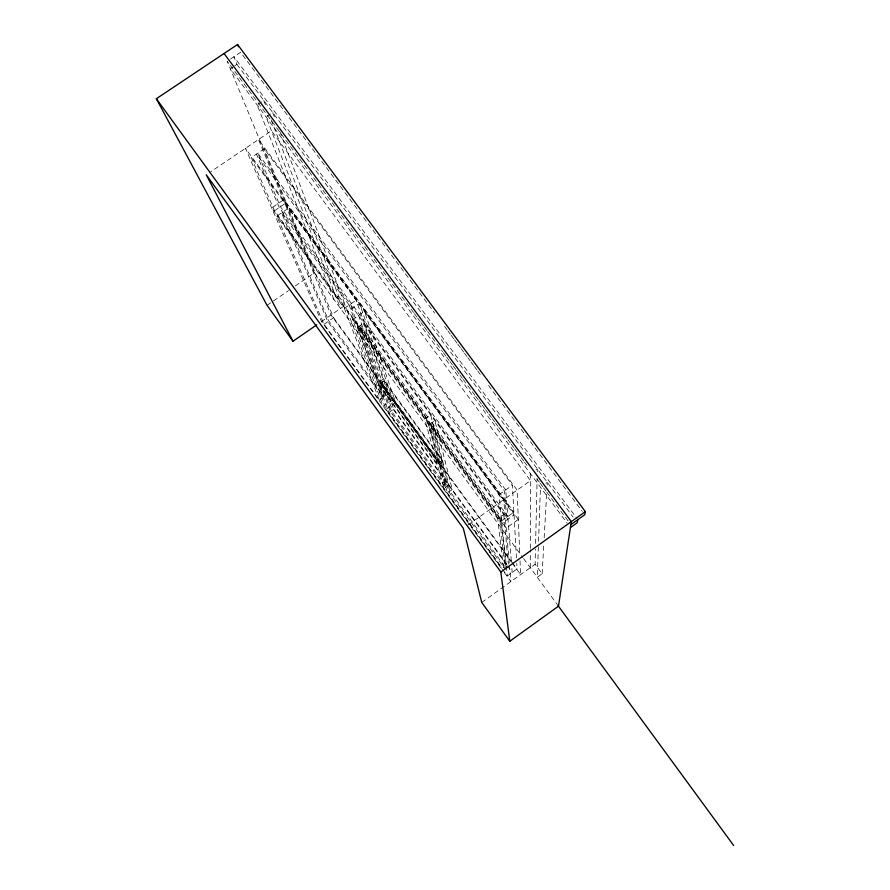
<?xml version="1.0" encoding="UTF-8"?>
<svg xmlns="http://www.w3.org/2000/svg" width="890" height="890" viewBox="0 0 890 890"><rect width="100%" height="100%" fill="white"/><g stroke="black" fill="none" stroke-linecap="round" stroke-linejoin="round"><path stroke-width="0.67" stroke-dasharray="4.45 3.34" d="M530.284 567.698L530.329 549.731M530.329 548.362L530.518 473.792M538.372 546.783L537.304 577.287L542.144 573.816L535.124 564.227L535.48 549.041M535.602 543.512L537.126 478.609M537.293 471.7L537.349 468.941L535.402 470.32M538.561 541.242L540.441 487.175M542.144 573.816L543.779 544.702M544.168 537.771L546.738 492.014M547.128 485.083L547.283 482.313L545.325 483.704M502.438 569.222L507.322 575.93L517.057 568.966L516.745 563.414M481.746 602.452L535.124 564.227M503.406 567.542L497.788 518.848L503.784 514.576L363.432 323.27L357.524 327.364L388.863 412.571L502.094 568.009M501.704 520.817L513.875 512.162L512.373 485.217L264.23 148.808L251.269 157.563L274.487 210.763L501.704 520.817L499.045 494.684L251.269 157.563M506.199 564.883L501.971 523.442L514.031 514.865L364.455 311.367L352.607 319.555L386.038 409.411L501.626 568.109M499.045 494.684L512.373 485.217M467.806 525.156L530.507 480.622L271.472 130.774L210.83 171.703M386.038 409.411L395.638 402.703L364.455 311.367M388.863 412.571L393.692 409.2L363.432 323.27M379.329 400.2L388.919 393.502L356.223 300.164L288.582 208.138L276.834 216.137L324.038 324.283L379.329 400.2L344.386 308.341L276.834 216.137M271.205 119.894L338.69 296.259L333.961 299.518L257.143 104.898L261.549 101.927M321.268 321.724L345.231 305.192L279.56 130.652M344.386 308.341L356.223 300.164M324.038 324.283L333.572 317.708L288.582 208.138M267.056 305.348L288.482 290.641M295.246 285.99L314.415 272.841L227.239 61.199L413.55 312.479M274.487 210.763L286.357 202.697L264.23 148.808M270.549 114.042L266.121 117.024L340.503 308.463M233.647 66.539L230.354 68.752L567.108 523.153M234.749 65.804L236.951 64.336L233.914 56.749L576.976 518.581M230.577 58.974L240.578 52.288L434.632 313.046M444.577 326.419L447.069 329.767M447.893 330.88L450.385 334.217M451.219 335.33L453.7 338.678M454.534 339.791L457.015 343.139M457.849 344.252L460.33 347.589M461.165 348.702L463.657 352.051M464.48 353.163L466.972 356.512M467.795 357.624L470.287 360.962M471.122 362.074L473.602 365.423M474.437 366.535L476.918 369.884M477.752 370.997L480.244 374.334M488.532 385.481L582.238 511.405M236.951 64.336L573.138 517.135M414.373 313.591L416.854 316.94M417.688 318.064L420.169 321.412M420.992 322.525L423.484 325.874M424.308 326.997L426.788 330.346M427.623 331.458L442.53 351.561M443.353 352.674L445.834 356.033M446.669 357.146L449.15 360.495M449.973 361.607L452.465 364.967M453.288 366.079L455.769 369.428M456.603 370.551L459.084 373.9M459.919 375.013L462.399 378.361M463.223 379.485L471.511 390.643M472.334 391.767L474.815 395.116M475.649 396.228L478.13 399.577M478.954 400.7L481.445 404.049M482.269 405.161L484.75 408.521M485.584 409.634L488.065 412.982M488.899 414.095L491.38 417.455M492.203 418.567L494.695 421.916M495.519 423.039L498 426.388M498.834 427.5L503.796 434.198M504.63 435.321L507.111 438.67M507.934 439.782L510.426 443.131M511.249 444.255L513.73 447.603M514.565 448.716L517.046 452.076M517.88 453.188L520.361 456.537M521.184 457.649L523.676 461.009M524.499 462.121L526.98 465.47M536.915 478.876L539.407 482.224M540.23 483.337L542.711 486.685M543.545 487.809L546.026 491.158M546.849 492.27L568.387 521.306M286.357 202.697L513.875 512.162M338.69 296.259L345.231 305.192M352.607 319.555L501.971 523.442M357.524 327.364L497.788 518.848M314.415 272.841L522.808 557.485M523.632 558.609L558.475 606.201M333.572 317.708L388.919 393.502M395.638 402.703L511.349 561.156M512.162 562.269L517.057 568.966M511.594 562.291L331.024 315.004L258.467 139.541L517.123 490.123L519.805 555.327M512.406 563.403L520.606 574.629L520.038 560.834M393.692 409.2L506.966 564.516M506.488 564.627L390.844 406.051L358.536 315.461M507.3 565.74L512.195 572.448L511.761 566.975M504.53 566.263L449.851 491.247L431.85 422.683L500.792 516.712L506.165 568.499M501.081 568.087L321.535 321.546L245.451 148.341L503.707 499.657L509.336 563.748M504.363 572.582L510.905 581.571L509.458 565.117M282.709 212.132L328.81 320.99L384.124 396.851L350.304 304.247M263.763 100.437L266.243 106.922M272.752 112.552L275.188 119.015M506.343 566.263L507.322 575.93M503.784 514.576L508.346 564.004M506.577 517.357L504.374 490.902L256.454 154.059L279.238 207.537L508.001 519.148L511.327 561.512M514.031 514.865L516.434 557.863M518.325 519.46L506.21 528.093L271.65 207.982L283.454 199.95L518.325 519.46M448.827 484.805L443.976 488.232L424.675 419.023L430.627 414.851L448.827 484.805M452.276 489.533L447.425 492.971L428.88 424.775L434.832 420.592L452.276 489.533M442.486 460.43L437.257 464.124L377.927 382.845L383.134 379.218L442.486 460.43M442.842 461.81L437.635 465.481L378.55 384.524L383.724 380.909L442.842 461.81M392.79 399.588L383.234 406.263L347.645 311.689L359.549 303.468L392.79 399.588M505.709 489.956L257.755 153.191L280.428 206.725L507.801 516.489L505.709 489.956M349.125 305.07L281.54 212.933L327.854 321.657L383.167 397.519L349.125 305.07M427.645 416.943L360.472 325.317L380.531 381.031L439.871 462.277L427.645 416.943M426.455 417.777L359.293 326.129L379.496 381.754L438.826 463.011L426.455 417.777M499.59 517.568L430.66 423.518L448.883 491.936L505.186 569.2L499.59 517.568M440.239 463.646L381.143 382.722L391.277 410.891L446.402 486.519L440.239 463.646M439.193 464.38L380.108 383.434L390.31 411.558L445.434 487.208L439.193 464.38"/><path stroke-width="1.33" d="M577.799 519.704L577.276 522.708L570.412 527.614M316.751 324.85L292.999 341.237L267.056 305.348L156.34 98.734L237.541 44.5L585.342 511.617L584.73 514.743L570.868 524.655M292.999 341.237L206.258 174.796L463.334 528.337L481.746 602.452L509.792 641.256L558.475 606.201L571.324 521.64L224.069 53.5M509.792 641.256L500.848 572.036L585.342 511.617M558.086 605.678L733.66 845.5M156.34 98.734L500.848 572.036M237.541 44.5L238.409 46.725"/></g></svg>
